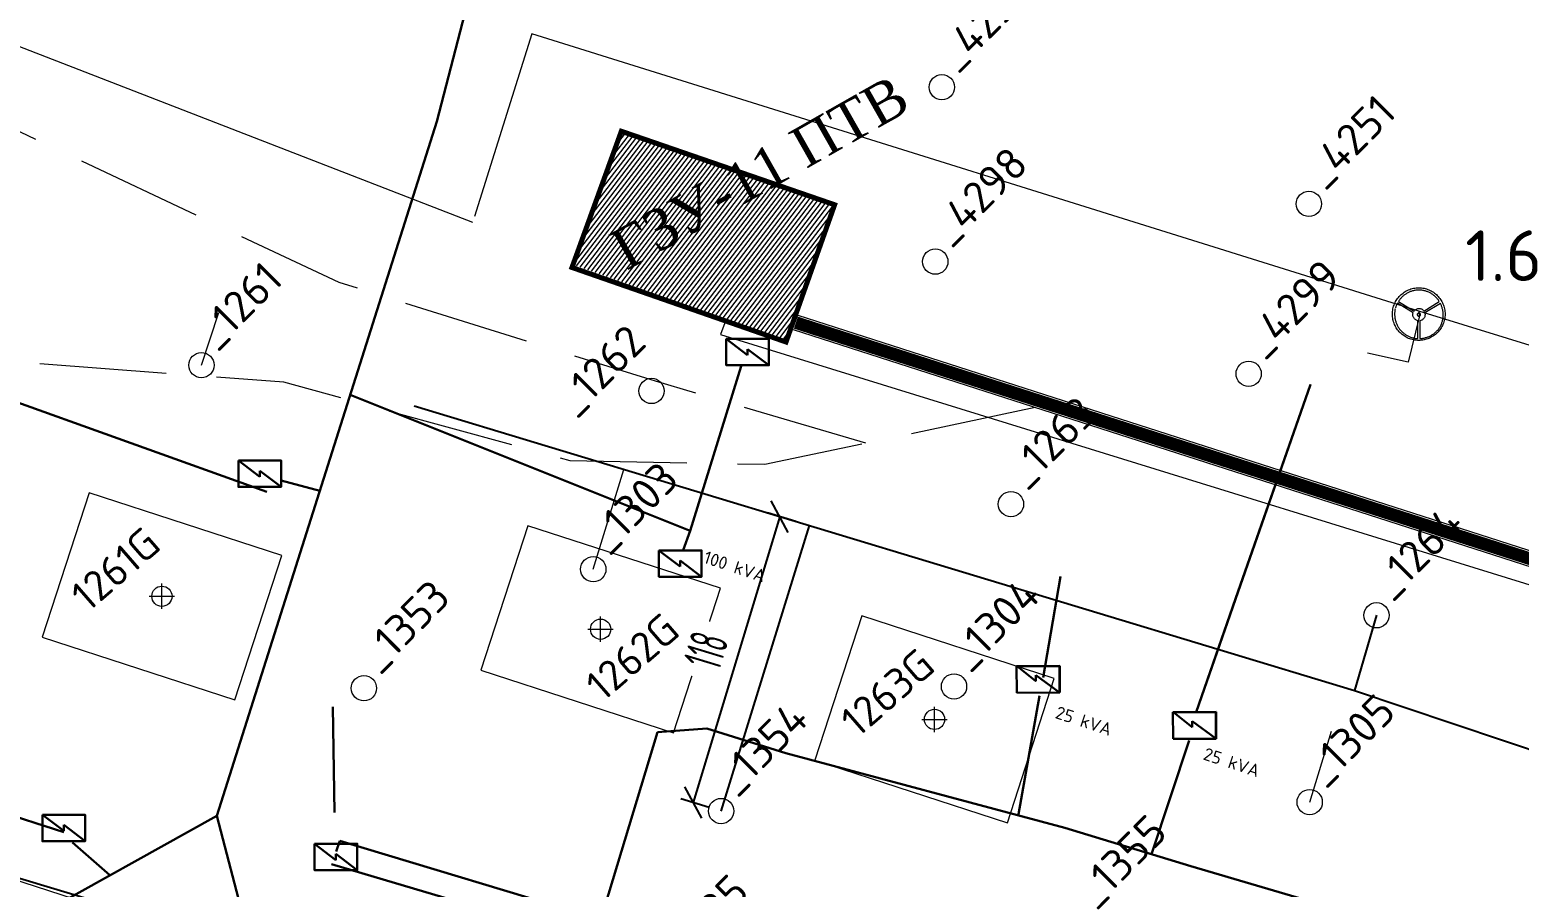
# Model space of a CAD drawing. Header units: millimetres. Extents: x 519 to 9564855, y -810 to 5021775.
# Drawn here: x 9534373 to 9534961, y 4999435 to 4999774 of the extents above; entities that cross this region are included whole.
import ezdxf

# ---------------------------------------------------------------- set-up
doc = ezdxf.new("R2010")
doc.units = ezdxf.units.MM
doc.header["$LTSCALE"] = 2
doc.header["$MEASUREMENT"] = 0
doc.header["$PDMODE"] = 2
doc.header["$PDSIZE"] = 5
doc.linetypes.add('92051501$0$GROUND2', pattern=[35, 25, -10])
doc.linetypes.add('НЕПРЕРЫВНАЯ_ЛИНИЯ', pattern=[0])
for name, color, linetype in [('0_ANNOT_Dimensions', 7, 'Continuous'), ('COMPOUND', 3, 'Continuous'), ('OilColl&Flowlines', 3, 'Continuous'), ('OLD WELLS(dr.bfr2000)', 24, 'Continuous'), ('ROAD_FIELD', 255, '92051501$0$GROUND2'), ('ROAD_GROUND', 9, 'Continuous'), ('Скважины на 2015 год', 7, 'Continuous'), ('Сущ. Нефтепровод', 3, 'НЕФТЬ')]:
    doc.layers.add(name, color=color, linetype=linetype)
for name, color, linetype, lineweight in [('SteamInjInfrastructure', 25, 'Continuous', 100), ('WELLS(drilled after 2000y)', 6, 'Continuous', 40), ('Скважины на 2024 год-125', 10, 'Continuous', 40), ('Электро', 1, 'Continuous', 30), ('Электроснаб', 1, 'Continuous', 18), ('Электроснабжене', 1, 'Continuous', 18)]:
    doc.layers.add(name, color=color, linetype=linetype, lineweight=lineweight)
doc.styles.add('92051501$0$STANDARD', font='simplex.shx')
doc.styles.add('Elect', font='isocpeur.ttf')
doc.styles.get("Standard").update_dxf_attribs({"font": 'isocpeur.ttf', "width": 0.5})
doc.linetypes.add('STM_LINE', pattern='A,0.5,-0.2,["S",92051501$0$STANDARD,S=0.1,R=0,X=-0.1,Y=-0.05],-0.05', length=0.75)
doc.linetypes.add('НЕФТЬ', pattern='A,20,-1.5,[1,MG,S=1,R=0,X=0,Y=-1.3],-3.5', length=25)
doc.dimstyles.new('ISO-25', dxfattribs={"dimtxt": 15, "dimasz": 10, "dimexe": 5, "dimexo": 5, "dimgap": 5, "dimtad": 1, "dimtxsty": 'Standard', "dimblk": 'OBLIQUE', "dimcen": 50, "dimadec": 0, "dimazin": 0, "dimtfac": 1, "dimtmove": 0, "dimatfit": 3, "dimfxl": 0, "dimarcsym": 0})

# ---------------------------------------------------------------- blocks, each defined once
blk = doc.blocks.new('_Oblique')
at = {"color": 0, "linetype": 'ByBlock', "lineweight": -2}
blk.add_line((-0.5, -0.5), (0.5, 0.5), dxfattribs=at)
blk = doc.blocks.new('*D113')
at = {"layer": '0_ANNOT_Dimensions', "color": 0, "lineweight": -2, "transparency": 16777216}
for p, q in [((9534669.25, 4999581.69), (9534635, 4999468.77)), ((9534675.57, 4999579.77), (9534664.46, 4999583.14)), ((9534641.32, 4999466.85), (9534630.21, 4999470.22))]:
    blk.add_line(p, q, dxfattribs=at)
at = {"layer": 'DEFPOINTS', "color": 0, "linetype": 'ByBlock', "lineweight": 25, "transparency": 16777216}
for p in [(9534680.35, 4999578.32), (9534635, 4999468.77), (9534646.1, 4999465.4)]:
    blk.add_point(p, dxfattribs=at)
at = {"layer": '0_ANNOT_Dimensions', "color": 0, "linetype": 'ByBlock', "lineweight": -2, "transparency": 16777216, "xscale": 10, "yscale": 10, "zscale": 10}
for p, rotation in [((9534669.25, 4999581.69), 73.12626973776662), ((9534635, 4999468.77), 253.1262697377666)]:
    blk.add_blockref('_Oblique', p, dxfattribs=dict(at, rotation=rotation))
at = {"layer": '0_ANNOT_Dimensions', "color": 0, "linetype": 'ByBlock', "lineweight": 25, "transparency": 16777216, "insert": (9534640.16, 4999528.86), "char_height": 15, "attachment_point": 5, "rotation": 73.12627, "bg_fill": 3, "box_fill_scale": 1.25, "bg_fill_color": 256, "bg_fill_true_color": 13158600, "bg_fill_transparency": 0}
blk.add_mtext('118', dxfattribs=at)

msp = doc.modelspace()

# ---------------------------------------------------------------- hatches: boundary and pattern name
at = {"layer": 'Скважины на 2015 год', "linetype": 'ByBlock', "lineweight": 0, "ltscale": 5}
h = msp.add_hatch(dxfattribs=at)
h.set_pattern_fill('ANSI31', color=5, scale=12, angle=7.57251357, style=0)
h.set_pattern_definition([(52.572513574, (750251.2414, -1213028.1292), (-1.19118473032, 0.9116353099), [])])
h.paths.add_polyline_path([(9534588.05723, 4999681.00522), (9534672.02553, 4999651.36935), (9534690.65045, 4999704.13996), (9534606.68215, 4999733.77583)])
h.paths.add_polyline_path([(9534609.50643, 4999668.65336), (9534714.72716, 4999728.36004), (9534697.86697, 4999758.07267), (9534592.64623, 4999698.36599)], flags=9)

# ---------------------------------------------------------------- linework, layer by layer
at = {"layer": 'COMPOUND', "lineweight": 0, "const_width": 2}
msp.add_lwpolyline([(9534690.93898, 4999704.8543), (9534671.737, 4999650.655), (9534587.19141, 4999680.08987), (9534606.69337, 4999733.88916), (9534690.93898, 4999704.8543)], dxfattribs=at)
at = {"layer": 'OilColl&Flowlines', "lineweight": 0}
msp.add_lwpolyline([(9534647.511, 4999658.267), (9534645.86, 4999653.598), (9535089.499, 4999516.377), (9535076.726, 4999446.663), (9535111.498, 4999437.718)], dxfattribs=at)
at = {"layer": 'OLD WELLS(dr.bfr2000)', "lineweight": 0}
for centre in [(9534733.3, 4999751.3), (9534878.3, 4999705.2), (9534730.7, 4999682.4), (9534440.8, 4999641.5), (9534854.5, 4999638.1), (9534618.6, 4999631.3), (9534760.6, 4999586.6), (9534595.6, 4999560.9), (9534905, 4999542.7), (9534505, 4999513.9), (9534505, 4999513.9), (9534738.1, 4999514.6), (9534878.6, 4999468.9), (9534646.1, 4999465.4)]:
    msp.add_circle(centre, 5, dxfattribs=at)
at = {"layer": 'ROAD_FIELD', "lineweight": 0, "flags": 128}
for points in [[(9534703.30314, 4999610.65529), (9534620.19236, 4999635.15746), (9534495.153, 4999674.137), (9534105.00051, 4999858.31429), (9534042.65551, 4999963.61661), (9533768.912, 5000052.76), (9533573.905, 5000089.906), (9533435.71437, 5000110.72763), (9533428.645, 5000099.182)], [(9534770.17729, 4999624.73765), (9534663.355, 4999602.243), (9534586.46767, 4999603.68671), (9534473.34072, 4999634.72136), (9534371.885, 4999642.452), (9534209.411, 4999688.747), (9534191.6326, 4999737.80077), (9534123.389, 4999840.074), (9534079.64187, 4999883.46855), (9534022.509, 4999795.839), (9533977.60588, 4999696.15225), (9533956.53327, 4999618.56556), (9533950.98779, 4999488.88501), (9533926.85232, 4999346.74156)]]:
    msp.add_lwpolyline(points, dxfattribs=at)
at = {"layer": 'ROAD_GROUND', "color": 8, "lineweight": 0, "const_width": 5}
msp.add_lwpolyline([(9535124.74431, 4999513.86027), (9534675.61853, 4999658.29906)], dxfattribs=at)
at = {"layer": 'ROAD_GROUND', "lineweight": 0}
for points in [[(9535125.66279, 4999516.71621), (9534676.537, 4999661.155)], [(9535118.27841, 4999512.78838), (9534674.70006, 4999655.44312)]]:
    msp.add_lwpolyline(points, dxfattribs=at)
at = {"layer": 'SteamInjInfrastructure', "color": 6, "linetype": 'STM_LINE', "lineweight": 0, "ltscale": 15}
for p, q in [((9534547.98734, 4999697.82694), (9534116.21038, 4999865.27979)), ((9534571.33689, 4999772.31818, 0), (9534548.73689, 4999700.21818, 0)), ((9534921.72914, 4999662.84352), (9534571.33689, 4999772.31818, 0)), ((9534894.27443, 4999267.1967, -5.57702), (9533572.69758, 4999696.07286)), ((9534913.06947, 4999667.4797), (9534913.3603, 4999667.88478)), ((9534913.3603, 4999667.88478), (9534913.66151, 4999668.27948)), ((9534913.66151, 4999668.27948), (9534913.99389, 4999668.6534)), ((9534913.99389, 4999668.6534), (9534914.33665, 4999669.01694)), ((9534914.33665, 4999669.01694), (9534914.70019, 4999669.3597)), ((9534914.57826, 4999667.87091, 0), (9534914.39129, 4999667.64241, 0)), ((9534914.76522, 4999668.08903, 0), (9534914.57826, 4999667.87091, 0)), ((9534914.70019, 4999669.3597), (9534915.07411, 4999669.68169)), ((9534914.96258, 4999668.29676, 0), (9534914.76522, 4999668.08903, 0)), ((9534915.17032, 4999668.50448, 0), (9534914.96258, 4999668.29676, 0)), ((9534915.07411, 4999669.68169), (9534915.4688, 4999669.99329)), ((9534915.38845, 4999668.71221, 0), (9534915.17032, 4999668.50448, 0)), ((9534915.60658, 4999668.89916, 0), (9534915.38845, 4999668.71221, 0)), ((9534915.4688, 4999669.99329), (9534915.87388, 4999670.28411)), ((9534915.83509, 4999669.08611, 0), (9534915.60658, 4999668.89916, 0)), ((9534916.06361, 4999669.27307, 0), (9534915.83509, 4999669.08611, 0)), ((9534915.87388, 4999670.28411), (9534916.28935, 4999670.55417)), ((9534916.30251, 4999669.43924, 0), (9534916.06361, 4999669.27307, 0)), ((9534916.28935, 4999670.55417), (9534916.72559, 4999670.80345)), ((9534916.55179, 4999669.60542, 0), (9534916.30251, 4999669.43924, 0)), ((9534916.80108, 4999669.7716, 0), (9534916.55179, 4999669.60542, 0)), ((9534916.72559, 4999670.80345), (9534917.17222, 4999671.03196)), ((9534917.06075, 4999669.91701, 0), (9534916.80108, 4999669.7716, 0)), ((9534917.32043, 4999670.06241, 0), (9534917.06075, 4999669.91701, 0)), ((9534917.17222, 4999671.03196), (9534917.63962, 4999671.23969)), ((9534917.59049, 4999670.19743, 0), (9534917.32043, 4999670.06241, 0)), ((9534917.86055, 4999670.32206, 0), (9534917.59049, 4999670.19743, 0)), ((9534917.63962, 4999671.23969), (9534918.10703, 4999671.42665)), ((9534918.1306, 4999670.44669, 0), (9534917.86055, 4999670.32206, 0)), ((9534918.10703, 4999671.42665), (9534918.5952, 4999671.59284)), ((9534918.41105, 4999670.56093, 0), (9534918.1306, 4999670.44669, 0)), ((9534918.70188, 4999670.6544, 0), (9534918.41105, 4999670.56093, 0)), ((9534918.5952, 4999671.59284), (9534919.08338, 4999671.72787)), ((9534918.98233, 4999670.74787, 0), (9534918.70188, 4999670.6544, 0)), ((9534919.28354, 4999670.84134, 0), (9534918.98233, 4999670.74787, 0)), ((9534919.08338, 4999671.72787), (9534919.59233, 4999671.85251)), ((9534919.57437, 4999670.91404, 0), (9534919.28354, 4999670.84134, 0)), ((9534919.87559, 4999670.97635, 0), (9534919.57437, 4999670.91404, 0)), ((9534919.59233, 4999671.85251), (9534920.10128, 4999671.9356)), ((9534920.17681, 4999671.02827, 0), (9534919.87559, 4999670.97635, 0)), ((9534920.10128, 4999671.9356), (9534920.62061, 4999672.00831)), ((9534920.47802, 4999671.08019, 0), (9534920.17681, 4999671.02827, 0)), ((9534920.78963, 4999671.11134, 0), (9534920.47802, 4999671.08019, 0)), ((9534920.62061, 4999672.00831), (9534921.15033, 4999672.04986)), ((9534921.10123, 4999671.14249, 0), (9534920.78963, 4999671.11134, 0)), ((9534921.41283, 4999671.15286, 0), (9534921.10123, 4999671.14249, 0)), ((9534921.15033, 4999672.04986), (9534921.69044, 4999672.06024)), ((9534921.72443, 4999671.16324, 0), (9534921.41283, 4999671.15286, 0)), ((9534921.69044, 4999672.06024), (9534922.22016, 4999672.04986)), ((9534922.03603, 4999671.15284, 0), (9534921.72443, 4999671.16324, 0)), ((9534922.34764, 4999671.14244, 0), (9534922.03603, 4999671.15284, 0)), ((9534922.22016, 4999672.04986), (9534922.7395, 4999672.00831)), ((9534922.65923, 4999671.11127, 0), (9534922.34764, 4999671.14244, 0)), ((9534922.96045, 4999671.0801, 0), (9534922.65923, 4999671.11127, 0)), ((9534922.7395, 4999672.00831), (9534923.25884, 4999671.9356)), ((9534923.27205, 4999671.02816, 0), (9534922.96045, 4999671.0801, 0)), ((9534923.25884, 4999671.9356), (9534923.76778, 4999671.85251)), ((9534923.57326, 4999670.96582, 0), (9534923.27205, 4999671.02816, 0)), ((9534923.87447, 4999670.90349, 0), (9534923.57326, 4999670.96582, 0)), ((9534923.76778, 4999671.85251), (9534924.26635, 4999671.72787)), ((9534924.17568, 4999670.82039, 0), (9534923.87447, 4999670.90349, 0)), ((9534924.46651, 4999670.73729, 0), (9534924.17568, 4999670.82039, 0)), ((9534924.26635, 4999671.72787), (9534924.75452, 4999671.59284)), ((9534924.75733, 4999670.64379, 0), (9534924.46651, 4999670.73729, 0)), ((9534924.75452, 4999671.59284), (9534925.2427, 4999671.42665)), ((9534925.04816, 4999670.53992, 0), (9534924.75733, 4999670.64379, 0)), ((9534925.32859, 4999670.42565, 0), (9534925.04816, 4999670.53992, 0)), ((9534925.2427, 4999671.42665), (9534925.7101, 4999671.23969)), ((9534925.60903, 4999670.301, 0), (9534925.32859, 4999670.42565, 0)), ((9534925.88947, 4999670.17635, 0), (9534925.60903, 4999670.301, 0)), ((9534925.7101, 4999671.23969), (9534926.16711, 4999671.03196)), ((9534926.15952, 4999670.03093, 0), (9534925.88947, 4999670.17635, 0)), ((9534926.42957, 4999669.8855, 0), (9534926.15952, 4999670.03093, 0)), ((9534926.16711, 4999671.03196), (9534926.61374, 4999670.80345)), ((9534926.68923, 4999669.74008, 0), (9534926.42957, 4999669.8855, 0)), ((9534926.61374, 4999670.80345), (9534927.04998, 4999670.55417)), ((9534926.94889, 4999669.57388, 0), (9534926.68923, 4999669.74008, 0)), ((9534927.19817, 4999669.40769, 0), (9534926.94889, 4999669.57388, 0)), ((9534927.04998, 4999670.55417), (9534927.47584, 4999670.28411)), ((9534927.43705, 4999669.2311, 0), (9534927.19817, 4999669.40769, 0)), ((9534927.67594, 4999669.05452, 0), (9534927.43705, 4999669.2311, 0)), ((9534927.47584, 4999670.28411), (9534927.88092, 4999669.99329)), ((9534927.91483, 4999668.86755, 0), (9534927.67594, 4999669.05452, 0)), ((9534927.88092, 4999669.99329), (9534928.27562, 4999669.68169)), ((9534928.13294, 4999668.6702, 0), (9534927.91483, 4999668.86755, 0)), ((9534928.35106, 4999668.47284, 0), (9534928.13294, 4999668.6702, 0)), ((9534928.27562, 4999669.68169), (9534928.64954, 4999669.3597)), ((9534928.55878, 4999668.2651, 0), (9534928.35106, 4999668.47284, 0)), ((9534928.76651, 4999668.05736, 0), (9534928.55878, 4999668.2651, 0)), ((9534928.64954, 4999669.3597), (9534929.01307, 4999669.01694)), ((9534928.95346, 4999667.83923, 0), (9534928.76651, 4999668.05736, 0)), ((9534929.14042, 4999667.6211, 0), (9534928.95346, 4999667.83923, 0)), ((9534929.01307, 4999669.01694), (9534929.35583, 4999668.6534)), ((9534929.35583, 4999668.6534), (9534929.68821, 4999668.27948)), ((9534929.68821, 4999668.27948), (9534929.99981, 4999667.88478)), ((9534929.99981, 4999667.88478), (9534930.29064, 4999667.4797)), ((9534911.30373, 4999661.67353), (9534911.31412, 4999662.20325)), ((9534911.31412, 4999662.20325), (9534911.35567, 4999662.73298)), ((9534911.35567, 4999662.73298), (9534911.41799, 4999663.25231)), ((9534911.41799, 4999663.25231), (9534911.51147, 4999663.76126)), ((9534911.51147, 4999663.76126), (9534911.62572, 4999664.25982)), ((9534911.62572, 4999664.25982), (9534911.77113, 4999664.75838)), ((9534911.77113, 4999664.75838), (9534911.92693, 4999665.23617)), ((9534911.92693, 4999665.23617), (9534912.11389, 4999665.71396)), ((9534912.11389, 4999665.71396), (9534912.32163, 4999666.17098)), ((9534912.15793, 4999661.82594, 0), (9534912.15792, 4999661.52472, 0)), ((9534912.16833, 4999662.12715, 0), (9534912.15793, 4999661.82594, 0)), ((9534912.18911, 4999662.42836, 0), (9534912.16833, 4999662.12715, 0)), ((9534912.22028, 4999662.72958, 0), (9534912.18911, 4999662.42836, 0)), ((9534912.25146, 4999663.02041, 0), (9534912.22028, 4999662.72958, 0)), ((9534912.3034, 4999663.31123, 0), (9534912.25146, 4999663.02041, 0)), ((9534912.35534, 4999663.60206, 0), (9534912.3034, 4999663.31123, 0)), ((9534912.32163, 4999666.17098), (9534912.55014, 4999666.61761)), ((9534912.49039, 4999664.17332, 0), (9534912.41767, 4999663.8825, 0)), ((9534912.5735, 4999664.44337, 0), (9534912.49039, 4999664.17332, 0)), ((9534912.55014, 4999666.61761), (9534912.79942, 4999667.05385)), ((9534912.66699, 4999664.72381, 0), (9534912.5735, 4999664.44337, 0)), ((9534912.77086, 4999664.99386, 0), (9534912.66699, 4999664.72381, 0)), ((9534912.87474, 4999665.25353, 0), (9534912.77086, 4999664.99386, 0)), ((9534912.79942, 4999667.05385), (9534913.06947, 4999667.4797)), ((9534912.989, 4999665.51319, 0), (9534912.87474, 4999665.25353, 0)), ((9534913.11365, 4999665.76247, 0), (9534912.989, 4999665.51319, 0)), ((9534913.24869, 4999666.01174, 0), (9534913.11365, 4999665.76247, 0)), ((9534919.44941, 4999662.1165, 0), (9534913.24869, 4999666.01174, 0)), ((9534913.88231, 4999666.94652, 0), (9534913.7265, 4999666.69725, 0)), ((9534913.7265, 4999666.69725, 0), (9534919.81298, 4999662.8851, 0)), ((9534914.03812, 4999667.18541, 0), (9534913.88231, 4999666.94652, 0)), ((9534914.2147, 4999667.41391, 0), (9534914.03812, 4999667.18541, 0)), ((9534914.39129, 4999667.64241, 0), (9534914.2147, 4999667.41391, 0)), ((9534919.33514, 4999661.60755, 0), (9534919.3767, 4999661.85683, 0)), ((9534919.3767, 4999661.85683, 0), (9534919.44941, 4999662.1165, 0)), ((9534919.81298, 4999662.8851, 0), (9534920.02072, 4999663.13438, 0)), ((9534920.02072, 4999663.13438, 0), (9534920.25962, 4999663.35249, 0)), ((9534920.25962, 4999663.35249, 0), (9534920.5193, 4999663.52905, 0)), ((9534920.5193, 4999663.52905, 0), (9534920.77897, 4999663.66407, 0)), ((9534920.77897, 4999663.66407, 0), (9534921.05941, 4999663.75754, 0)), ((9534921.05941, 4999663.75754, 0), (9534921.35024, 4999663.83024, 0)), ((9534921.22553, 4999661.82561, 0), (9534921.16321, 4999661.72174, 0)), ((9534921.29824, 4999661.92947, 0), (9534921.22553, 4999661.82561, 0)), ((9534921.40211, 4999662.00217, 0), (9534921.29824, 4999661.92947, 0)), ((9534921.35024, 4999663.83024, 0), (9534921.64107, 4999663.86139, 0)), ((9534921.50598, 4999662.06449, 0), (9534921.40211, 4999662.00217, 0)), ((9534921.63062, 4999662.10603, 0), (9534921.50598, 4999662.06449, 0)), ((9534921.76565, 4999662.11641, 0), (9534921.63062, 4999662.10603, 0)), ((9534921.64107, 4999663.86139, 0), (9534921.9319, 4999663.86138, 0)), ((9535062.02755, 4999619.4384, 0), (9534921.72914, 4999662.84352, 0)), ((9534921.72914, 4999662.84352, 0), (9534921.82905, 4999660.44352, 0)), ((9534921.90068, 4999662.10602, 0), (9534921.76565, 4999662.11641, 0)), ((9534922.01493, 4999662.06447, 0), (9534921.90068, 4999662.10602, 0)), ((9534921.9319, 4999663.86138, 0), (9534922.21234, 4999663.8302, 0)), ((9534922.12918, 4999662.00215, 0), (9534922.01493, 4999662.06447, 0)), ((9534922.22266, 4999661.92944, 0), (9534922.12918, 4999662.00215, 0)), ((9534922.21234, 4999663.8302, 0), (9534922.49278, 4999663.76787, 0)), ((9534922.30575, 4999661.82557, 0), (9534922.22266, 4999661.92944, 0)), ((9534922.35768, 4999661.7217, 0), (9534922.30575, 4999661.82557, 0)), ((9534922.49278, 4999663.76787, 0), (9534922.75244, 4999663.68477, 0)), ((9534922.75244, 4999663.68477, 0), (9534922.99133, 4999663.57051, 0)), ((9534922.99133, 4999663.57051, 0), (9534923.21984, 4999663.43547, 0)), ((9534923.21984, 4999663.43547, 0), (9534923.40679, 4999663.26928, 0)), ((9534923.40679, 4999663.26928, 0), (9534923.57297, 4999663.0927, 0)), ((9534923.57297, 4999663.0927, 0), (9534923.70799, 4999662.88496, 0)), ((9534923.70799, 4999662.88496, 0), (9534929.79474, 4999666.69666, 0)), ((9534930.24134, 4999665.80339, 0), (9534924.0715, 4999662.11633, 0)), ((9534924.0715, 4999662.11633, 0), (9534924.13381, 4999661.84627, 0)), ((9534924.13381, 4999661.84627, 0), (9534924.16496, 4999661.57622, 0)), ((9534929.31698, 4999667.39259, 0), (9534929.14042, 4999667.6211, 0)), ((9534929.48316, 4999667.16407, 0), (9534929.31698, 4999667.39259, 0)), ((9534929.64934, 4999666.93556, 0), (9534929.48316, 4999667.16407, 0)), ((9534929.79474, 4999666.69666, 0), (9534929.64934, 4999666.93556, 0)), ((9534930.37636, 4999665.5541, 0), (9534930.24134, 4999665.80339, 0)), ((9534930.29064, 4999667.4797), (9534930.56069, 4999667.05385)), ((9534930.50099, 4999665.29443, 0), (9534930.37636, 4999665.5541, 0)), ((9534930.61523, 4999665.02437, 0), (9534930.50099, 4999665.29443, 0)), ((9534930.56069, 4999667.05385), (9534930.80997, 4999666.61761)), ((9534930.72948, 4999664.7647, 0), (9534930.61523, 4999665.02437, 0)), ((9534930.82295, 4999664.49464, 0), (9534930.72948, 4999664.7647, 0)), ((9534930.80997, 4999666.61761), (9534931.03848, 4999666.17098)), ((9534930.91642, 4999664.2142, 0), (9534930.82295, 4999664.49464, 0)), ((9534930.9995, 4999663.93375, 0), (9534930.91642, 4999664.2142, 0)), ((9534931.0722, 4999663.65331, 0), (9534930.9995, 4999663.93375, 0)), ((9534931.03848, 4999666.17098), (9534931.2566, 4999665.71396)), ((9534931.1449, 4999663.37286, 0), (9534931.0722, 4999663.65331, 0)), ((9534931.19682, 4999663.08203, 0), (9534931.1449, 4999663.37286, 0)), ((9534931.24874, 4999662.80159, 0), (9534931.19682, 4999663.08203, 0)), ((9534931.27989, 4999662.51076, 0), (9534931.24874, 4999662.80159, 0)), ((9534931.2566, 4999665.71396), (9534931.44356, 4999665.23617)), ((9534931.31104, 4999662.20955, 0), (9534931.27989, 4999662.51076, 0)), ((9534931.3318, 4999661.91872, 0), (9534931.31104, 4999662.20955, 0)), ((9534931.35257, 4999661.62789, 0), (9534931.3318, 4999661.91872, 0)), ((9534931.44356, 4999665.23617), (9534931.60975, 4999664.75838)), ((9534931.60975, 4999664.75838), (9534931.74478, 4999664.25982)), ((9534931.74478, 4999664.25982), (9534931.85903, 4999663.76126)), ((9534931.85903, 4999663.76126), (9534931.95251, 4999663.25231)), ((9534931.95251, 4999663.25231), (9534932.02522, 4999662.73298)), ((9534932.02522, 4999662.73298), (9534932.06677, 4999662.20325)), ((9534932.06677, 4999662.20325), (9534932.07715, 4999661.67353)), ((9534911.31412, 4999661.13342), (9534911.30373, 4999661.67353)), ((9534911.35567, 4999660.6037), (9534911.31412, 4999661.13342)), ((9534911.41799, 4999660.08437), (9534911.35567, 4999660.6037)), ((9534911.51147, 4999659.57542), (9534911.41799, 4999660.08437)), ((9534911.62572, 4999659.07685), (9534911.51147, 4999659.57542)), ((9534911.77113, 4999658.57829), (9534911.62572, 4999659.07685)), ((9534911.92693, 4999658.09012), (9534911.77113, 4999658.57829)), ((9534912.11389, 4999657.62271), (9534911.92693, 4999658.09012)), ((9534912.32163, 4999657.1657), (9534912.11389, 4999657.62271)), ((9534912.15792, 4999661.52472, 0), (9534912.1683, 4999661.22351, 0)), ((9534912.1683, 4999661.22351, 0), (9534912.18906, 4999660.92229, 0)), ((9534912.18906, 4999660.92229, 0), (9534912.20982, 4999660.61069, 0)), ((9534912.20982, 4999660.61069, 0), (9534912.25136, 4999660.30947, 0)), ((9534912.25136, 4999660.30947, 0), (9534912.29289, 4999660.00826, 0)), ((9534912.29289, 4999660.00826, 0), (9534912.3552, 4999659.70704, 0)), ((9534912.55014, 4999656.71907), (9534912.32163, 4999657.1657)), ((9534912.3552, 4999659.70704, 0), (9534912.41751, 4999659.40582, 0)), ((9534912.41751, 4999659.40582, 0), (9534912.49021, 4999659.10461, 0)), ((9534912.49021, 4999659.10461, 0), (9534912.57329, 4999658.80339, 0)), ((9534912.79942, 4999656.28283), (9534912.55014, 4999656.71907)), ((9534912.57329, 4999658.80339, 0), (9534912.66676, 4999658.51256, 0)), ((9534912.66676, 4999658.51256, 0), (9534912.77062, 4999658.22173, 0)), ((9534912.77062, 4999658.22173, 0), (9534912.88486, 4999657.93089, 0)), ((9534913.06947, 4999655.85697), (9534912.79942, 4999656.28283)), ((9534912.88486, 4999657.93089, 0), (9534913.00949, 4999657.64006, 0)), ((9534913.00949, 4999657.64006, 0), (9534913.14451, 4999657.35962, 0)), ((9534913.14451, 4999657.35962, 0), (9534913.28991, 4999657.07917, 0)), ((9534913.28991, 4999657.07917, 0), (9534913.4457, 4999656.79872, 0)), ((9534913.4457, 4999656.79872, 0), (9534913.60149, 4999656.52866, 0)), ((9534913.60149, 4999656.52866, 0), (9534913.77806, 4999656.26899, 0)), ((9534913.77806, 4999656.26899, 0), (9534913.94423, 4999656.00931, 0)), ((9534913.94423, 4999656.00931, 0), (9534914.13119, 4999655.76003, 0)), ((9534919.32474, 4999661.35827, 0), (9534919.33514, 4999661.60755, 0)), ((9534919.34551, 4999661.10899, 0), (9534919.32474, 4999661.35827, 0)), ((9534919.39743, 4999660.8701, 0), (9534919.34551, 4999661.10899, 0)), ((9534919.47013, 4999660.64158, 0), (9534919.39743, 4999660.8701, 0)), ((9534919.57399, 4999660.42346, 0), (9534919.47013, 4999660.64158, 0)), ((9534919.69863, 4999660.21572, 0), (9534919.57399, 4999660.42346, 0)), ((9534919.83364, 4999660.01837, 0), (9534919.69863, 4999660.21572, 0)), ((9534919.99982, 4999659.8314, 0), (9534919.83364, 4999660.01837, 0)), ((9534920.17639, 4999659.66521, 0), (9534919.99982, 4999659.8314, 0)), ((9534920.37374, 4999659.5094, 0), (9534920.17639, 4999659.66521, 0)), ((9534920.58146, 4999659.37437, 0), (9534920.37374, 4999659.5094, 0)), ((9534920.80997, 4999659.24972, 0), (9534920.58146, 4999659.37437, 0)), ((9534921.03847, 4999659.15623, 0), (9534920.80997, 4999659.24972, 0)), ((9534921.27736, 4999659.07313, 0), (9534921.03847, 4999659.15623, 0)), ((9534921.12165, 4999661.5971, 0), (9534921.11126, 4999661.46207, 0)), ((9534921.11126, 4999661.46207, 0), (9534921.12164, 4999661.32705, 0)), ((9534921.12164, 4999661.32705, 0), (9534921.16319, 4999661.21279, 0)), ((9534921.16321, 4999661.72174, 0), (9534921.12165, 4999661.5971, 0)), ((9534921.16319, 4999661.21279, 0), (9534921.2255, 4999661.09854, 0)), ((9534921.2255, 4999661.09854, 0), (9534921.29821, 4999661.00505, 0)), ((9534921.27711, 4999652.01016, 0), (9534921.27736, 4999659.07313, 0)), ((9534921.29821, 4999661.00505, 0), (9534921.40207, 4999660.92196, 0)), ((9534921.40207, 4999660.92196, 0), (9534921.50594, 4999660.87002, 0)), ((9534921.50594, 4999660.87002, 0), (9534921.63058, 4999660.82847, 0)), ((9534921.63058, 4999660.82847, 0), (9534921.7656, 4999660.81807, 0)), ((9534921.7656, 4999660.81807, 0), (9534921.90063, 4999660.82846, 0)), ((9534921.90063, 4999660.82846, 0), (9534922.01488, 4999660.87, 0)), ((9534922.01488, 4999660.87, 0), (9534922.12914, 4999660.92193, 0)), ((9534922.12914, 4999660.92193, 0), (9534922.22262, 4999661.00502, 0)), ((9534922.17062, 4999659.07309, 0), (9534922.17036, 4999652.01013, 0)), ((9534922.45106, 4999659.1354, 0), (9534922.17062, 4999659.07309, 0)), ((9534922.22262, 4999661.00502, 0), (9534922.30572, 4999661.0985, 0)), ((9534922.30572, 4999661.0985, 0), (9534922.35766, 4999661.21275, 0)), ((9534922.35766, 4999661.21275, 0), (9534922.39921, 4999661.327, 0)), ((9534922.39922, 4999661.59706, 0), (9534922.35768, 4999661.7217, 0)), ((9534922.39921, 4999661.327, 0), (9534922.4096, 4999661.46203, 0)), ((9534922.4096, 4999661.46203, 0), (9534922.39922, 4999661.59706, 0)), ((9534922.71073, 4999659.22887, 0), (9534922.45106, 4999659.1354, 0)), ((9534922.94963, 4999659.33273, 0), (9534922.71073, 4999659.22887, 0)), ((9534923.16776, 4999659.45736, 0), (9534922.94963, 4999659.33273, 0)), ((9534923.36511, 4999659.61316, 0), (9534923.16776, 4999659.45736, 0)), ((9534923.54169, 4999659.76895, 0), (9534923.36511, 4999659.61316, 0)), ((9534923.70789, 4999659.95591, 0), (9534923.54169, 4999659.76895, 0)), ((9534923.84292, 4999660.15325, 0), (9534923.70789, 4999659.95591, 0)), ((9534923.94679, 4999660.36098, 0), (9534923.84292, 4999660.15325, 0)), ((9534924.04028, 4999660.5791, 0), (9534923.94679, 4999660.36098, 0)), ((9534924.10261, 4999660.81799, 0), (9534924.04028, 4999660.5791, 0)), ((9534924.14417, 4999661.06727, 0), (9534924.10261, 4999660.81799, 0)), ((9534924.16495, 4999661.31655, 0), (9534924.14417, 4999661.06727, 0)), ((9534924.16496, 4999661.57622, 0), (9534924.16495, 4999661.31655, 0)), ((9534929.56584, 4999655.85294, 0), (9534929.75281, 4999656.10222, 0)), ((9534929.75281, 4999656.10222, 0), (9534929.91901, 4999656.36188, 0)), ((9534929.91901, 4999656.36188, 0), (9534930.0852, 4999656.63193, 0)), ((9534930.0852, 4999656.63193, 0), (9534930.24102, 4999656.91236, 0)), ((9534930.24102, 4999656.91236, 0), (9534930.38644, 4999657.1928, 0)), ((9534930.56069, 4999656.28283), (9534930.29064, 4999655.85697)), ((9534930.38644, 4999657.1928, 0), (9534930.52148, 4999657.48362, 0)), ((9534930.52148, 4999657.48362, 0), (9534930.64613, 4999657.76406, 0)), ((9534930.80997, 4999656.71907), (9534930.56069, 4999656.28283)), ((9534930.64613, 4999657.76406, 0), (9534930.75001, 4999658.05488, 0)), ((9534930.75001, 4999658.05488, 0), (9534930.85388, 4999658.35609, 0)), ((9534931.03848, 4999657.1657), (9534930.80997, 4999656.71907)), ((9534930.85388, 4999658.35609, 0), (9534930.94737, 4999658.64692, 0)), ((9534930.94737, 4999658.64692, 0), (9534931.03048, 4999658.93774, 0)), ((9534931.03048, 4999658.93774, 0), (9534931.1032, 4999659.23895, 0)), ((9534931.2566, 4999657.62271), (9534931.03848, 4999657.1657)), ((9534931.1032, 4999659.23895, 0), (9534931.17592, 4999659.54017, 0)), ((9534931.17592, 4999659.54017, 0), (9534931.22786, 4999659.83099, 0)), ((9534931.22786, 4999659.83099, 0), (9534931.26942, 4999660.1322, 0)), ((9534931.44356, 4999658.09012), (9534931.2566, 4999657.62271)), ((9534931.26942, 4999660.1322, 0), (9534931.30059, 4999660.43342, 0)), ((9534931.30059, 4999660.43342, 0), (9534931.33176, 4999660.73463, 0)), ((9534931.33176, 4999660.73463, 0), (9534931.34216, 4999661.02546, 0)), ((9534931.34216, 4999661.02546, 0), (9534931.35255, 4999661.32667, 0)), ((9534931.35255, 4999661.32667, 0), (9534931.35257, 4999661.62789, 0)), ((9534931.60975, 4999658.57829), (9534931.44356, 4999658.09012)), ((9534931.74478, 4999659.07685), (9534931.60975, 4999658.57829)), ((9534931.85903, 4999659.57542), (9534931.74478, 4999659.07685)), ((9534931.95251, 4999660.08437), (9534931.85903, 4999659.57542)), ((9534932.02522, 4999660.6037), (9534931.95251, 4999660.08437)), ((9534932.06677, 4999661.13342), (9534932.02522, 4999660.6037)), ((9534932.07715, 4999661.67353), (9534932.06677, 4999661.13342)), ((9534913.3603, 4999655.45189), (9534913.06947, 4999655.85697)), ((9534913.66151, 4999655.0572), (9534913.3603, 4999655.45189)), ((9534913.99389, 4999654.68328), (9534913.66151, 4999655.0572)), ((9534914.33665, 4999654.31974), (9534913.99389, 4999654.68328)), ((9534914.13119, 4999655.76003, 0), (9534914.32852, 4999655.52112, 0)), ((9534914.32852, 4999655.52112, 0), (9534914.52586, 4999655.28222, 0)), ((9534914.70019, 4999653.97698), (9534914.33665, 4999654.31974)), ((9534914.52586, 4999655.28222, 0), (9534914.7232, 4999655.05371, 0)), ((9534915.07411, 4999653.65499), (9534914.70019, 4999653.97698)), ((9534914.7232, 4999655.05371, 0), (9534914.94131, 4999654.83558, 0)), ((9534914.94131, 4999654.83558, 0), (9534915.14904, 4999654.62784, 0)), ((9534915.4688, 4999653.34339), (9534915.07411, 4999653.65499)), ((9534915.14904, 4999654.62784, 0), (9534915.37754, 4999654.4201, 0)), ((9534915.37754, 4999654.4201, 0), (9534915.60604, 4999654.22274, 0)), ((9534915.87388, 4999653.05256), (9534915.4688, 4999653.34339)), ((9534915.60604, 4999654.22274, 0), (9534915.84493, 4999654.03577, 0)), ((9534915.84493, 4999654.03577, 0), (9534916.08382, 4999653.8488, 0)), ((9534916.28935, 4999652.78251), (9534915.87388, 4999653.05256)), ((9534916.08382, 4999653.8488, 0), (9534916.32271, 4999653.6826, 0)), ((9534916.72559, 4999652.53323), (9534916.28935, 4999652.78251)), ((9534916.32271, 4999653.6826, 0), (9534916.57198, 4999653.51641, 0)), ((9534916.57198, 4999653.51641, 0), (9534916.83164, 4999653.3606, 0)), ((9534917.17222, 4999652.30472), (9534916.72559, 4999652.53323)), ((9534916.83164, 4999653.3606, 0), (9534917.08092, 4999653.20479, 0)), ((9534917.08092, 4999653.20479, 0), (9534917.35097, 4999653.06975, 0)), ((9534917.63962, 4999652.09698), (9534917.17222, 4999652.30472)), ((9534917.35097, 4999653.06975, 0), (9534917.61063, 4999652.93471, 0)), ((9534917.61063, 4999652.93471, 0), (9534917.88068, 4999652.81006, 0)), ((9534918.10703, 4999651.91002), (9534917.63962, 4999652.09698)), ((9534917.88068, 4999652.81006, 0), (9534918.15073, 4999652.6958, 0)), ((9534918.5952, 4999651.75422), (9534918.10703, 4999651.91002)), ((9534918.15073, 4999652.6958, 0), (9534918.43117, 4999652.59192, 0)), ((9534918.43117, 4999652.59192, 0), (9534918.70122, 4999652.48805, 0)), ((9534919.08338, 4999651.60881), (9534918.5952, 4999651.75422)), ((9534918.70122, 4999652.48805, 0), (9534918.98166, 4999652.40494, 0)), ((9534918.98166, 4999652.40494, 0), (9534919.27248, 4999652.32184, 0)), ((9534919.59233, 4999651.49456), (9534919.08338, 4999651.60881)), ((9534919.27248, 4999652.32184, 0), (9534919.55292, 4999652.24912, 0)), ((9534919.55292, 4999652.24912, 0), (9534919.83336, 4999652.18679, 0)), ((9534920.10128, 4999651.40108), (9534919.59233, 4999651.49456)), ((9534919.83336, 4999652.18679, 0), (9534920.12418, 4999652.13484, 0)), ((9534920.62061, 4999651.33875), (9534920.10128, 4999651.40108)), ((9534920.12418, 4999652.13484, 0), (9534920.41501, 4999652.0829, 0)), ((9534920.41501, 4999652.0829, 0), (9534920.69545, 4999652.05173, 0)), ((9534921.15033, 4999651.29721), (9534920.62061, 4999651.33875)), ((9534920.69545, 4999652.05173, 0), (9534920.98628, 4999652.03095, 0)), ((9534920.98628, 4999652.03095, 0), (9534921.27711, 4999652.01016, 0)), ((9534921.69044, 4999651.28682), (9534921.15033, 4999651.29721)), ((9534922.22016, 4999651.29721), (9534921.69044, 4999651.28682)), ((9534922.17036, 4999652.01013, 0), (9534922.4508, 4999652.02051, 0)), ((9534922.7395, 4999651.33875), (9534922.22016, 4999651.29721)), ((9534922.4508, 4999652.02051, 0), (9534922.73125, 4999652.04127, 0)), ((9534922.73125, 4999652.04127, 0), (9534923.01169, 4999652.07242, 0)), ((9534923.25884, 4999651.40108), (9534922.7395, 4999651.33875)), ((9534923.01169, 4999652.07242, 0), (9534923.29213, 4999652.11396, 0)), ((9534923.76778, 4999651.49456), (9534923.25884, 4999651.40108)), ((9534923.29213, 4999652.11396, 0), (9534923.57257, 4999652.16588, 0)), ((9534923.57257, 4999652.16588, 0), (9534923.85302, 4999652.2178, 0)), ((9534924.26635, 4999651.60881), (9534923.76778, 4999651.49456)), ((9534923.85302, 4999652.2178, 0), (9534924.13346, 4999652.2905, 0)), ((9534924.13346, 4999652.2905, 0), (9534924.4139, 4999652.3632, 0)), ((9534924.75452, 4999651.75422), (9534924.26635, 4999651.60881)), ((9534924.4139, 4999652.3632, 0), (9534924.69435, 4999652.44628, 0)), ((9534924.69435, 4999652.44628, 0), (9534924.97479, 4999652.53975, 0)), ((9534925.2427, 4999651.91002), (9534924.75452, 4999651.75422)), ((9534924.97479, 4999652.53975, 0), (9534925.25524, 4999652.64361, 0)), ((9534925.7101, 4999652.09698), (9534925.2427, 4999651.91002)), ((9534925.25524, 4999652.64361, 0), (9534925.5253, 4999652.74746, 0)), ((9534925.5253, 4999652.74746, 0), (9534925.79536, 4999652.87209, 0)), ((9534926.16711, 4999652.30472), (9534925.7101, 4999652.09698)), ((9534925.79536, 4999652.87209, 0), (9534926.06541, 4999652.99672, 0)), ((9534926.06541, 4999652.99672, 0), (9534926.33547, 4999653.13174, 0)), ((9534926.61374, 4999652.53323), (9534926.16711, 4999652.30472)), ((9534926.33547, 4999653.13174, 0), (9534926.59515, 4999653.27715, 0)), ((9534926.59515, 4999653.27715, 0), (9534926.85482, 4999653.42255, 0)), ((9534927.04998, 4999652.78251), (9534926.61374, 4999652.53323)), ((9534926.85482, 4999653.42255, 0), (9534927.11449, 4999653.58873, 0)), ((9534927.47584, 4999653.05256), (9534927.04998, 4999652.78251)), ((9534927.11449, 4999653.58873, 0), (9534927.36378, 4999653.75491, 0)), ((9534927.36378, 4999653.75491, 0), (9534927.61307, 4999653.93147, 0)), ((9534927.88092, 4999653.34339), (9534927.47584, 4999653.05256)), ((9534927.61307, 4999653.93147, 0), (9534927.85197, 4999654.10804, 0)), ((9534927.85197, 4999654.10804, 0), (9534928.09087, 4999654.30538, 0)), ((9534928.27562, 4999653.65499), (9534927.88092, 4999653.34339)), ((9534928.09087, 4999654.30538, 0), (9534928.31939, 4999654.50272, 0)), ((9534928.64954, 4999653.97698), (9534928.27562, 4999653.65499)), ((9534928.31939, 4999654.50272, 0), (9534928.5479, 4999654.71044, 0)), ((9534928.5479, 4999654.71044, 0), (9534928.76603, 4999654.91817, 0)), ((9534929.01307, 4999654.31974), (9534928.64954, 4999653.97698)), ((9534928.76603, 4999654.91817, 0), (9534928.97377, 4999655.14667, 0)), ((9534928.97377, 4999655.14667, 0), (9534929.18151, 4999655.37517, 0)), ((9534929.35583, 4999654.68328), (9534929.01307, 4999654.31974)), ((9534929.18151, 4999655.37517, 0), (9534929.37887, 4999655.61405, 0)), ((9534929.68821, 4999655.0572), (9534929.35583, 4999654.68328)), ((9534929.37887, 4999655.61405, 0), (9534929.56584, 4999655.85294, 0)), ((9534929.99981, 4999655.45189), (9534929.68821, 4999655.0572)), ((9534930.29064, 4999655.85697), (9534929.99981, 4999655.45189))]:
    msp.add_line(p, q, dxfattribs=at)
at = {"layer": 'SteamInjInfrastructure', "color": 6, "linetype": 'НЕПРЕРЫВНАЯ_ЛИНИЯ', "lineweight": 0, "ltscale": 15}
for p, q in [((9534921.82905, 4999660.44352, 0), (9534917.5284, 4999642.64368, 0)), ((9534917.5284, 4999642.64368, 0), (9534901.42853, 4999646.24426, 0))]:
    msp.add_line(p, q, dxfattribs=at)
at = {"layer": 'WELLS(drilled after 2000y)', "color": 3, "linetype": 'ByBlock', "lineweight": 0, "ltscale": 50}
for p, q in [((9534440.8, 4999641.5), (9534447.66662, 4999662.25042)), ((9534595.6, 4999560.9), (9534607.68797, 4999600.31401)), ((9534878.6, 4999468.9), (9534887.27838, 4999496.96249))]:
    msp.add_line(p, q, dxfattribs=at)
at = {"layer": 'Скважины на 2024 год-125', "color": 0, "linetype": 'ByBlock', "lineweight": 0}
for points in [[(9534377.88723, 4999534.02898), (9534453.97175, 4999509.30762), (9534472.51277, 4999566.37102), (9534396.42825, 4999591.09238)], [(9534551.18723, 4999521.02898), (9534627.27175, 4999496.30762), (9534645.81277, 4999553.37102), (9534569.72825, 4999578.09238)], [(9534683.08723, 4999485.42898), (9534759.17175, 4999460.70762), (9534777.71277, 4999517.77102), (9534701.62825, 4999542.49238)]]:
    msp.add_lwpolyline(points, close=True, dxfattribs=at)
at = {"layer": 'Скважины на 2024 год-125', "color": 0, "linetype": 'ByBlock', "lineweight": 0, "ltscale": 50}
msp.add_circle((9534425.2, 4999550.2), 4, dxfattribs=at)
at = {"layer": 'Скважины на 2024 год-125', "color": 0, "linetype": 'ByBlock', "lineweight": 0}
for centre in [(9534598.5, 4999537.2), (9534730.4, 4999501.6)]:
    msp.add_circle(centre, 4, dxfattribs=at)
for p in [(9534425.2, 4999550.2), (9534598.5, 4999537.2), (9534730.4, 4999501.6)]:
    msp.add_point(p, dxfattribs=at)
at = {"layer": 'Сущ. Нефтепровод', "linetype": 'ByBlock', "lineweight": 25}
for p, q in [((9534524.78393, 4999625.4106), (9534896.29635, 4999512.94691)), ((9534646.1, 4999465.4), (9534680.96273, 4999578.13238)), ((9534905, 4999542.7), (9534896.29635, 4999512.94691)), ((9534896.29635, 4999512.94691), (9535077.72052, 4999452.09104))]:
    msp.add_line(p, q, dxfattribs=at)
at = {"layer": 'Электро', "ltscale": 0.05}
for p, q in [((9534533.7897, 4999737.7817, -24.2032), (9534581.55557, 4999922.02598, 0)), ((9534446.8925, 4999463.5422), (9534533.7897, 4999737.7817, -24.2032)), ((9534633.8678, 4999576.1193, -23.3456), (9534653.97952, 4999641.16801, -23.3456)), ((9534499.56391, 4999629.76829, -23.3456), (9534633.8678, 4999576.1193, -23.3456)), ((9534763.53336, 4999464.214, 0), (9534771.93578, 4999510.92968, 0)), ((9534816.14003, 4999448.30585, 0), (9534831.02712, 4999493.21284, 0)), ((9534671.731, 4999488.251, -21.6376), (9534781.92012, 4999458.69822)), ((9534266.9703, 4999363.4111), (9534446.8925, 4999463.5422)), ((9534496.7227, 4999272.4722, -23.0866), (9534446.8925, 4999463.5422)), ((9534781.92012, 4999458.69822), (9534831.58903, 4999443.61409)), ((9534831.58903, 4999443.61409), (9534888.01063, 4999427.01048))]:
    msp.add_line(p, q, dxfattribs=at)
at = {"layer": 'Электро'}
for p, q in [((9534648.13659, 4999651.87873), (9534656.5826, 4999645.47283)), ((9534466.6465, 4999591.4877, -21.3956), (9534319.6314, 4999644.1637, -21.1733)), ((9534656.5826, 4999645.47283), (9534656.56806, 4999647.84806)), ((9534656.56806, 4999647.84806), (9534665.01408, 4999641.44216)), ((9534878.93244, 4999633.79921, 0), (9534849.3084, 4999549.13472, 0)), ((9534878.98286, 4999633.90559, 0), (9534849.35883, 4999549.2411, 0)), ((9534455.41513, 4999603.85603), (9534463.86114, 4999597.45012)), ((9534463.86114, 4999597.45012), (9534463.8466, 4999599.82535)), ((9534463.8466, 4999599.82535), (9534472.29261, 4999593.41945)), ((9534472.29451, 4999595.898, -20.7398), (9534487.56188, 4999591.89098, -11.32751)), ((9534621.51419, 4999568.35726), (9534629.9602, 4999561.95136)), ((9534386.4556, 4999457.0757, -23.7096), (9534050.4176, 4999564.611, -23.9727)), ((9534629.9602, 4999561.95136), (9534629.94566, 4999564.32659)), ((9534629.94566, 4999564.32659), (9534638.39167, 4999557.92068)), ((9534780.15424, 4999557.97601, 0), (9534773.3847, 4999518.08475, 0)), ((9534849.3084, 4999549.13472, 0), (9534833.74975, 4999504.37751, 0)), ((9534849.35883, 4999549.2411, 0), (9534833.80018, 4999504.48389, 0)), ((9534762.84867, 4999522.63127, 0), (9534779.8971, 4999522.7356, 0)), ((9534762.91337, 4999512.05892, 0), (9534762.84867, 4999522.63127, 0)), ((9534779.79984, 4999522.63716, 0), (9534763.20424, 4999522.53559, 0)), ((9534763.20424, 4999522.53559, 0), (9534770.41602, 4999516.70836, 0)), ((9534779.72615, 4999512.19469, 0), (9534779.79984, 4999522.63716, 0)), ((9534779.8971, 4999522.7356, 0), (9534779.9618, 4999512.16325, 0)), ((9534770.41602, 4999516.70836, 0), (9534770.40149, 4999519.08359, 0)), ((9534770.40149, 4999519.08359, 0), (9534779.72615, 4999512.19469, 0)), ((9534779.9618, 4999512.16325, 0), (9534762.91337, 4999512.05892, 0)), ((9534492.7396, 4999506.6073, -21.8091), (9534493.3881, 4999464.7948, -21.8091)), ((9534824.6059, 4999504.4194, 0), (9534841.65433, 4999504.52374, 0)), ((9534824.67061, 4999493.84705, 0), (9534824.6059, 4999504.4194, 0)), ((9534841.55708, 4999504.42529, 0), (9534824.96148, 4999504.32372, 0)), ((9534824.96148, 4999504.32372, 0), (9534832.17326, 4999498.49649, 0)), ((9534841.48339, 4999493.98283, 0), (9534841.55708, 4999504.42529, 0)), ((9534841.65433, 4999504.52374, 0), (9534841.71904, 4999493.95139, 0)), ((9534620.9075, 4999496.518, -21.6376), (9534640.4653, 4999498.0426, -21.6376)), ((9534640.4653, 4999498.0426, -21.6376), (9534671.731, 4999488.251, -21.6376)), ((9534832.17326, 4999498.49649, 0), (9534832.15872, 4999500.87172, 0)), ((9534832.15872, 4999500.87172, 0), (9534841.48339, 4999493.98283, 0)), ((9534598.5193, 4999422.6079, -21.6376), (9534620.9075, 4999496.518, -21.6376)), ((9534841.71904, 4999493.95139, 0), (9534824.67061, 4999493.84705, 0)), ((9534377.99386, 4999463.92565), (9534386.43987, 4999457.51975)), ((9534386.43987, 4999457.51975), (9534386.42533, 4999459.89498)), ((9534386.42533, 4999459.89498), (9534394.87134, 4999453.48908)), ((9534389.84868, 4999453.02895, -23.5882), (9534404.58875, 4999439.99913)), ((9534485.47908, 4999452.45671), (9534493.92509, 4999446.05081)), ((9534494.06368, 4999449.3465), (9534495.4457, 4999453.6551, -21.6376)), ((9534495.4457, 4999453.6551, -21.6376), (9534598.5193, 4999422.6079, -21.6376)), ((9534492.183, 4999444.4661, -21.4956), (9534599.5872, 4999412.6093, -21.4956)), ((9534493.92509, 4999446.05081), (9534493.91055, 4999448.42604)), ((9534493.91055, 4999448.42604), (9534502.35657, 4999442.02014))]:
    msp.add_line(p, q, dxfattribs=at)
at = {"layer": 'Электро', "ltscale": 50}
msp.add_line((9534633.8678, 4999576.1193, -23.3456), (9534631.0559, 4999568.39668), dxfattribs=at)
at = {"layer": 'Электро'}
for points in [[(9534648.13659, 4999651.87873), (9534665.01408, 4999651.87873), (9534665.01408, 4999641.44216), (9534648.13659, 4999641.44216)], [(9534455.41513, 4999603.85603), (9534472.29261, 4999603.85603), (9534472.29261, 4999593.41945), (9534455.41513, 4999593.41945)], [(9534621.51419, 4999568.35726), (9534638.39167, 4999568.35726), (9534638.39167, 4999557.92068), (9534621.51419, 4999557.92068)], [(9534377.99386, 4999463.92565), (9534394.87134, 4999463.92565), (9534394.87134, 4999453.48908), (9534377.99386, 4999453.48908)], [(9534485.47908, 4999452.45671), (9534502.35657, 4999452.45671), (9534502.35657, 4999442.02014), (9534485.47908, 4999442.02014)]]:
    msp.add_lwpolyline(points, close=True, dxfattribs=at)
at = {"layer": 'Электроснаб', "color": 1, "lineweight": 0}
for p, q in [((9534878.93244, 4999633.79921, 0), (9534849.3084, 4999549.13472, 0)), ((9534878.98286, 4999633.90559, 0), (9534849.35883, 4999549.2411, 0)), ((9534780.15424, 4999557.97601, 0), (9534773.3847, 4999518.08475, 0)), ((9534849.3084, 4999549.13472, 0), (9534833.74975, 4999504.37751, 0)), ((9534849.35883, 4999549.2411, 0), (9534833.80018, 4999504.48389, 0)), ((9534762.84867, 4999522.63127, 0), (9534779.8971, 4999522.7356, 0)), ((9534762.91337, 4999512.05892, 0), (9534762.84867, 4999522.63127, 0)), ((9534779.79984, 4999522.63716, 0), (9534763.20424, 4999522.53559, 0)), ((9534763.20424, 4999522.53559, 0), (9534770.41602, 4999516.70836, 0)), ((9534779.72615, 4999512.19469, 0), (9534779.79984, 4999522.63716, 0)), ((9534779.8971, 4999522.7356, 0), (9534779.9618, 4999512.16325, 0)), ((9534770.41602, 4999516.70836, 0), (9534770.40149, 4999519.08359, 0)), ((9534770.40149, 4999519.08359, 0), (9534779.72615, 4999512.19469, 0)), ((9534779.9618, 4999512.16325, 0), (9534762.91337, 4999512.05892, 0)), ((9534824.6059, 4999504.4194, 0), (9534841.65433, 4999504.52374, 0)), ((9534824.67061, 4999493.84705, 0), (9534824.6059, 4999504.4194, 0)), ((9534841.55708, 4999504.42529, 0), (9534824.96148, 4999504.32372, 0)), ((9534824.96148, 4999504.32372, 0), (9534832.17326, 4999498.49649, 0)), ((9534841.48339, 4999493.98283, 0), (9534841.55708, 4999504.42529, 0)), ((9534841.65433, 4999504.52374, 0), (9534841.71904, 4999493.95139, 0)), ((9534832.17326, 4999498.49649, 0), (9534832.15872, 4999500.87172, 0)), ((9534832.15872, 4999500.87172, 0), (9534841.48339, 4999493.98283, 0)), ((9534841.71904, 4999493.95139, 0), (9534824.67061, 4999493.84705, 0))]:
    msp.add_line(p, q, dxfattribs=at)
at = {"layer": 'Электроснаб', "color": 1, "lineweight": 0, "ltscale": 0.05}
for p, q in [((9534763.53336, 4999464.214, 0), (9534771.93578, 4999510.92968, 0)), ((9534816.14003, 4999448.30585, 0), (9534831.02712, 4999493.21284, 0)), ((9534781.92012, 4999458.69822), (9534831.58903, 4999443.61409)), ((9534831.58903, 4999443.61409), (9534888.01063, 4999427.01048))]:
    msp.add_line(p, q, dxfattribs=at)
at = {"layer": 'Электроснабжене', "color": 1, "lineweight": 0}
for p, q in [((9534878.93244, 4999633.79921, 0), (9534849.3084, 4999549.13472, 0)), ((9534878.98286, 4999633.90559, 0), (9534849.35883, 4999549.2411, 0)), ((9534780.15424, 4999557.97601, 0), (9534773.3847, 4999518.08475, 0)), ((9534849.3084, 4999549.13472, 0), (9534833.74975, 4999504.37751, 0)), ((9534849.35883, 4999549.2411, 0), (9534833.80018, 4999504.48389, 0)), ((9534762.84867, 4999522.63127, 0), (9534779.8971, 4999522.7356, 0)), ((9534762.91337, 4999512.05892, 0), (9534762.84867, 4999522.63127, 0)), ((9534779.79984, 4999522.63716, 0), (9534763.20424, 4999522.53559, 0)), ((9534763.20424, 4999522.53559, 0), (9534770.41602, 4999516.70836, 0)), ((9534779.72615, 4999512.19469, 0), (9534779.79984, 4999522.63716, 0)), ((9534779.8971, 4999522.7356, 0), (9534779.9618, 4999512.16325, 0)), ((9534770.41602, 4999516.70836, 0), (9534770.40149, 4999519.08359, 0)), ((9534770.40149, 4999519.08359, 0), (9534779.72615, 4999512.19469, 0)), ((9534779.9618, 4999512.16325, 0), (9534762.91337, 4999512.05892, 0)), ((9534824.6059, 4999504.4194, 0), (9534841.65433, 4999504.52374, 0)), ((9534824.67061, 4999493.84705, 0), (9534824.6059, 4999504.4194, 0)), ((9534841.55708, 4999504.42529, 0), (9534824.96148, 4999504.32372, 0)), ((9534824.96148, 4999504.32372, 0), (9534832.17326, 4999498.49649, 0)), ((9534841.48339, 4999493.98283, 0), (9534841.55708, 4999504.42529, 0)), ((9534841.65433, 4999504.52374, 0), (9534841.71904, 4999493.95139, 0)), ((9534832.17326, 4999498.49649, 0), (9534832.15872, 4999500.87172, 0)), ((9534832.15872, 4999500.87172, 0), (9534841.48339, 4999493.98283, 0)), ((9534841.71904, 4999493.95139, 0), (9534824.67061, 4999493.84705, 0))]:
    msp.add_line(p, q, dxfattribs=at)
at = {"layer": 'Электроснабжене', "color": 1, "lineweight": 0, "ltscale": 0.05}
for p, q in [((9534763.53336, 4999464.214, 0), (9534771.93578, 4999510.92968, 0)), ((9534816.14003, 4999448.30585, 0), (9534831.02712, 4999493.21284, 0)), ((9534781.92012, 4999458.69822), (9534831.58903, 4999443.61409)), ((9534831.58903, 4999443.61409), (9534888.01063, 4999427.01048))]:
    msp.add_line(p, q, dxfattribs=at)

# ---------------------------------------------------------------- texts
at = {"layer": 'COMPOUND', "color": 0, "lineweight": 0, "insert": (9534587.80345, 4999715.87023, -0.00006), "char_height": 16, "attachment_point": 1, "rotation": 29.57240292, "style": 'Elect'}
msp.add_mtext('{\\fArial|b0|i0|c0|p34;\\P\\fTimes New Roman|b0|i0|c204|p18;ГЗУ-\\fTimes New Roman|b0|i0|c0|p18;11\\fTimes New Roman|b0|i0|c204|p18; ПТВ}', dxfattribs=at)
at = {"layer": 'OLD WELLS(dr.bfr2000)', "lineweight": 0, "style": 'Elect'}
for s, p in [(' _4250', (9534733.3, 4999751.3)), (' _4251', (9534878.3, 4999705.2)), (' _4298', (9534730.7, 4999682.4)), (' _1261', (9534440.8, 4999641.5)), (' _4299', (9534854.5, 4999638.1)), (' _1262', (9534582.70639, 4999615.04634)), (' _1263', (9534760.6, 4999586.6)), (' _1303', (9534595.6, 4999560.9)), (' _1264', (9534905, 4999542.7)), (' _1353', (9534505, 4999513.9)), (' _1304', (9534738.1, 4999514.6)), (' _1305', (9534878.6, 4999468.9)), (' _1354', (9534646.1, 4999465.4)), (' _1355', (9534788, 4999420.9)), (' _1395', (9534622.7, 4999397.3))]:
    msp.add_text(s, height=12.5, rotation=44.99999992, dxfattribs=at).set_placement(p)
at = {"layer": 'SteamInjInfrastructure', "color": 6, "linetype": 'STM_LINE', "lineweight": 0, "ltscale": 15, "style": 'Elect'}
msp.add_text('1.6', height=20, rotation=359.99790764, dxfattribs=at).set_placement((9534940.02925, 4999674.743, -0.00005))
at = {"layer": 'Скважины на 2024 год-125', "color": 0, "linetype": 'ByBlock', "lineweight": 0, "style": 'Elect'}
for s, p in [('1261G', (9534396.01997, 4999543.60132)), ('1262G', (9534599.36232, 4999508.20123)), ('1263G', (9534700.06979, 4999494.04883))]:
    msp.add_text(s, height=12, rotation=41, dxfattribs=at).set_placement(p)
at = {"layer": 'Электро'}
for p in [(9534777.74245, 4999502.20573, -0.00006), (9534836.15956, 4999485.83158, -0.00006)]:
    msp.add_text('25 kVA', height=5, rotation=341.691556, dxfattribs=at).set_placement(p)
at = {"layer": 'Электроснаб', "color": 1, "lineweight": 0}
for p in [(9534777.74245, 4999502.20573, -0.00006), (9534836.15956, 4999485.83158, -0.00006)]:
    msp.add_text('25 kVA', height=5, rotation=341.691556, dxfattribs=at).set_placement(p)
at = {"layer": 'Электроснабжене', "color": 1, "lineweight": 0}
for s, p in [('100 kVA', (9534638.78102, 4999563.50875)), ('25 kVA', (9534777.74245, 4999502.20573, -0.00006)), ('25 kVA', (9534836.15956, 4999485.83158, -0.00006))]:
    msp.add_text(s, height=5, rotation=341.691556, dxfattribs=at).set_placement(p)

# ---------------------------------------------------------------- next in the draw order: dimensions: what is measured, and where the dimension line sits
at = {"layer": '0_ANNOT_Dimensions', "linetype": 'ByBlock', "lineweight": 25}
dim = msp.add_aligned_dim(p1=(9534680.35048, 4999578.31772), p2=(9534646.1, 4999465.4), distance=-11.60421, dimstyle='ISO-25', override={"dimtfill": 1}, dxfattribs=at)
dim.commit()
dim.dimension.update_dxf_attribs({"geometry": '*D113', "text_midpoint": (9534640.1588, 4999528.85543)})

# ---------------------------------------------------------------- next in the draw order: linework, layer by layer
at = {"layer": 'Сущ. Нефтепровод', "linetype": 'ByBlock', "lineweight": 25}
msp.add_line((9534801.73886, 4999309.31989, -10.5893), (9534159.61101, 4999501.30323), dxfattribs=at)

doc.saveas('drawing.dxf')
